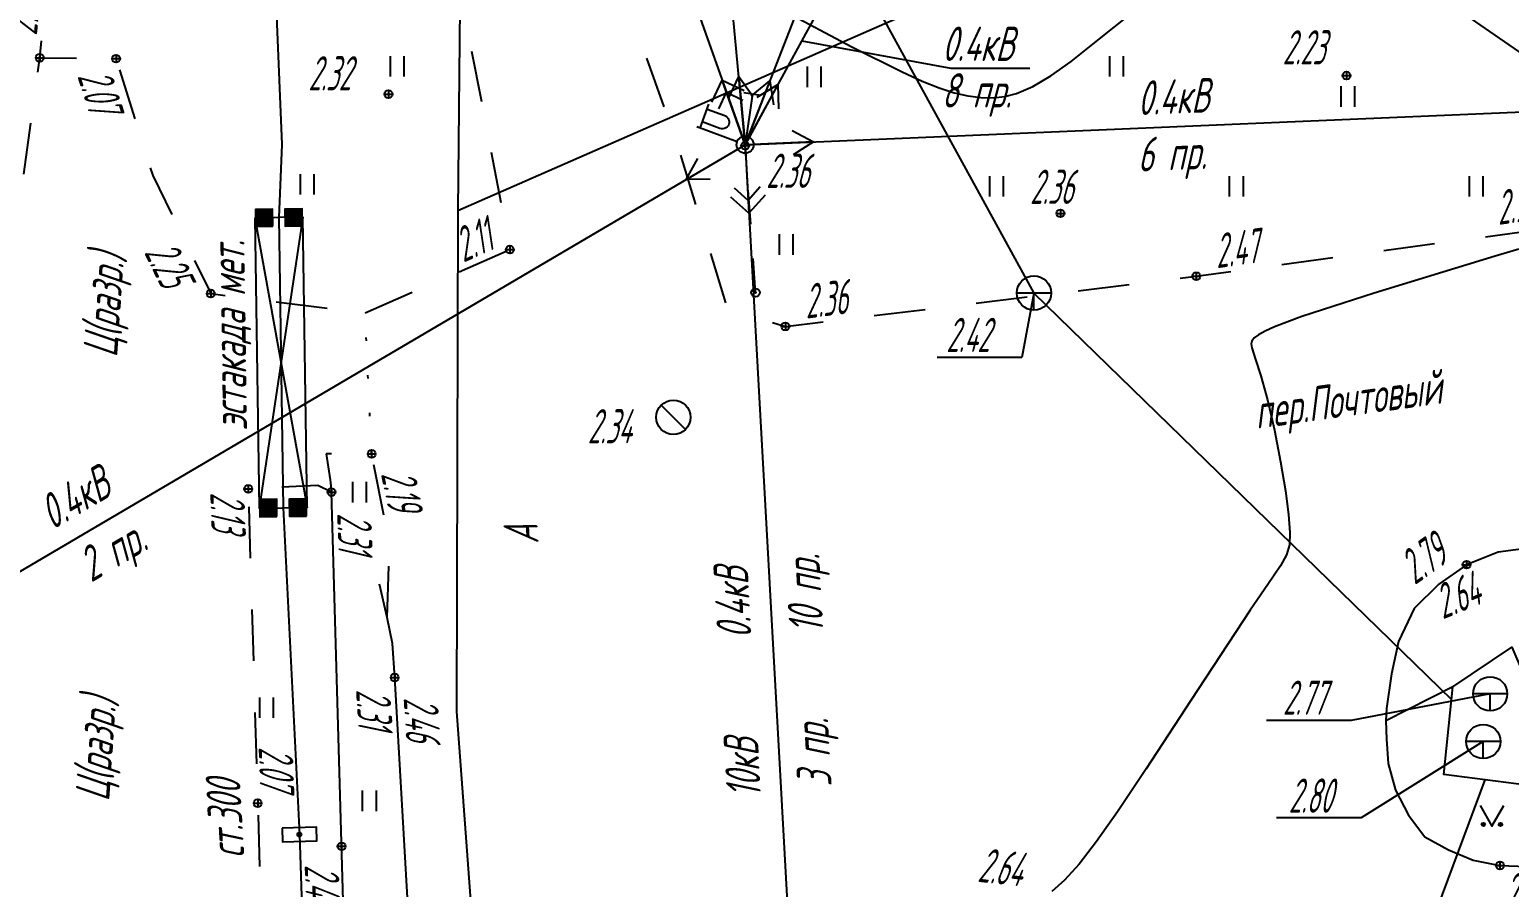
# Model space of a CAD drawing. Extents: x 1233805 to 1234355, y 654698 to 655114.
# Drawn here: x 1233949.3 to 1233992.51, y 654805.24 to 654830.27 of the extents above; entities that cross this region are included whole.
import ezdxf

# ---------------------------------------------------------------- set-up
doc = ezdxf.new("R2010")
doc.units = 0
for name, pattern in [('ИИDash_05_15', [2, 0.5, -1.5]), ('ИИDash_10_10', [2, 1, -1]), ('ИИDash_15_15', [3, 1.5, -1.5]), ('ИИDot', [1, 0, -1])]:
    doc.linetypes.add(name, pattern=pattern)
for name, color, linetype, lineweight in [('ИИ_ВОДОПРОВОДЫ', 80, 'Continuous', 25), ('ИИ_ГОРИЗОНТАЛИ_ОСН', 32, 'Continuous', 25), ('ИИ_ДОРОГИ_АД', 7, 'Continuous', 25), ('ИИ_ЛЭП_ВН', 250, 'Continuous', 25), ('ИИ_ЛЭП_НН', 250, 'Continuous', 25), ('ИИ_ОГРАДЫ', 7, 'Continuous', 25), ('ИИ_ОТМЕТКИ', 7, 'Continuous', 25), ('ИИ_ТЕПЛОТРАССА', 5, 'Continuous', 25), ('ИИ_ТРУБОПРОВОДЫ', 7, 'Continuous', 25), ('ИИ_УГОДЬЯ', 7, 'Continuous', 25)]:
    doc.layers.add(name, color=color, linetype=linetype, lineweight=lineweight)
doc.styles.add('VNIPISIMPLEXCUR', font='simplex.shx', dxfattribs={"width": 0.8, "oblique": 15})
doc.styles.add('ГОСТ 2.304 КУРСИВ', font='cs_gost2304.shx', dxfattribs={"oblique": 15})
doc.linetypes.add('ИИ054741_6', pattern='A,2,-0.5,[35,3dservice.shx,S=1,R=0,X=0,Y=0],-0.5,2', length=5)
doc.linetypes.add('ИИ251215', pattern='A,8,-0.6,["2Т",VNIPISIMPLEXCUR,S=2,R=0,X=0,Y=-1],-4.4,24', length=37)
doc.linetypes.add('ИИ251222', pattern='A,2,-2,3,-0.6,["В",VNIPISIMPLEXCUR,S=2,R=0,X=0,Y=-1],-2.8,3,-2,8,-2,8,-2,6', length=41.4)
doc.linetypes.add('ИИ251225', pattern='A,2,-2,3,-0.6,["2Т",VNIPISIMPLEXCUR,S=2,R=0,X=0,Y=-1],-4.4,3,-2,8,-2,8,-2,6', length=43)

# ---------------------------------------------------------------- blocks, each defined once
blk = doc.blocks.new('ИИ05401')
at = {"color": 0, "linetype": 'Continuous', "lineweight": 25}
for points in [[(-0.4, 1.2), (-0.4, 0)], [(0.4, 1.2), (0.4, 0)]]:
    blk.add_lwpolyline(points, dxfattribs=at)
blk = doc.blocks.new('ИИ05416')
at = {"linetype": 'Continuous', "lineweight": 25}
h = blk.add_hatch(color=0, dxfattribs=at)
edge = h.paths.add_edge_path()
edge.add_arc((-0.5, 0.1), 0.1, 0, 360)
h = blk.add_hatch(color=0, dxfattribs=at)
edge = h.paths.add_edge_path()
edge.add_arc((0.5, 0.1), 0.1, 0, 360)
at = {"color": 0, "linetype": 'Continuous', "lineweight": 25}
blk.add_lwpolyline([(-0.693, 1.2), (0, 0), (0.693, 1.2)], dxfattribs=at)
for centre in [(-0.5, 0.1), (0.5, 0.1)]:
    blk.add_circle(centre, 0.1, dxfattribs=at)
blk = doc.blocks.new('ИИ0511015')
at = {"linetype": 'Continuous', "lineweight": 25}
blk.add_hatch(color=0, dxfattribs=at).paths.add_polyline_path([(-0.05, 0, 1), (0.05, 0, 1)])
at = {"color": 0, "linetype": 'Continuous', "lineweight": 25, "flags": 128}
for points in [[(0, 0.5), (0, 3)], [(0, 2.806), (1.5, 2.806)], [(1.184, 2.806), (1.184, 1.706), (1.174, 1.617), (1.144, 1.532), (1.096, 1.456), (1.033, 1.393), (0.957, 1.345), (0.873, 1.316), (0.784, 1.306), (0.695, 1.316), (0.61, 1.345), (0.534, 1.393), (0.471, 1.456), (0.423, 1.532), (0.394, 1.617), (0.384, 1.706), (0.384, 2.806)]]:
    blk.add_lwpolyline(points, dxfattribs=at)
at = {"color": 0, "linetype": 'Continuous', "lineweight": 25}
for radius in [0.5, 0.05]:
    blk.add_circle((0, 0), radius, dxfattribs=at)
blk = doc.blocks.new('ИИ051081')
at = {"linetype": 'Continuous', "lineweight": 25}
blk.add_hatch(color=0, dxfattribs=at).paths.add_polyline_path([(-0.05, 0, 1), (0.05, 0, 1)])
at = {"color": 0, "linetype": 'Continuous', "lineweight": 25}
for radius in [0.5, 0.05]:
    blk.add_circle((0, 0), radius, dxfattribs=at)
blk = doc.blocks.new('ИИ051141')
at = {"color": 0, "linetype": 'Continuous', "lineweight": 25, "flags": 128}
for points in [[(3, 1), (4, 0), (3, -1)], [(0, 0), (4, 0)], [(2.5, 0.75), (3.25, 0), (2.5, -0.75)]]:
    blk.add_lwpolyline(points, dxfattribs=at)
blk = doc.blocks.new('ИИ051144')
at = {"color": 0, "linetype": 'Continuous', "lineweight": 25, "flags": 128}
for points in [[(4, 0), (0, 0)], [(2.775, 0.707), (4, 0), (2.775, -0.707)]]:
    blk.add_lwpolyline(points, dxfattribs=at)
blk = doc.blocks.new('ИИ05116')
at = {"color": 0, "linetype": 'Continuous', "lineweight": 25, "flags": 128}
for points in [[(3, 0), (0, 0)], [(3, 0.5), (3, -0.5)]]:
    blk.add_lwpolyline(points, dxfattribs=at)
blk = doc.blocks.new('ИИ0510712')
at = {"linetype": 'Continuous'}
blk.add_hatch(color=0, dxfattribs=at).paths.add_polyline_path([(0.5, -0.5), (0.5, 0.5), (-0.5, 0.5), (-0.5, -0.5)])
at = {"color": 0, "linetype": 'Continuous'}
blk.add_lwpolyline([(0.5, -0.5), (0.5, 0.5), (-0.5, 0.5), (-0.5, -0.5)], close=True, dxfattribs=at)
blk = doc.blocks.new('ИИ051083')
h = blk.add_hatch(color=0)
edge = h.paths.add_edge_path()
edge.add_arc((0, 0), 0.12, 0, 360)
at = {"color": 0}
blk.add_lwpolyline([(-0.4, -1), (0.4, -1), (0.4, 1), (-0.4, 1)], close=True, dxfattribs=at)
blk.add_circle((0, 0), 0.12, dxfattribs=at)
blk = doc.blocks.new('ИИ051178')
at = {"color": 0, "linetype": 'Continuous', "lineweight": 25, "flags": 128}
for points in [[(1, 0), (-1, 0)], [(0, -1), (0, 0)]]:
    blk.add_lwpolyline(points, dxfattribs=at)
at = {"color": 0, "linetype": 'Continuous', "lineweight": 25}
blk.add_circle((0, 0), 1, dxfattribs=at)
at = {"color": 0, "linetype": 'Continuous', "style": 'VNIPISIMPLEXCUR', "oblique": 15, "width": 0.8}
for tag, p in [('NUMBER', (1.7, -1)), ('HATCH', (1.7, -4.4)), ('HEIGHT', (1.7, -7.8)), ('TOP1', (1.7, -11.2)), ('TOP2', (1.7, -14.6)), ('TOP3', (1.7, -18)), ('TOP4', (1.7, -21.4)), ('TOP5', (1.7, -24.8)), ('BOTTOM', (1.7, -28.2))]:
    blk.add_attdef(tag, p, '', height=2, dxfattribs=at)
blk = doc.blocks.new('ИИ051171')
at = {"color": 0, "linetype": 'Continuous', "lineweight": 25, "flags": 128}
blk.add_lwpolyline([(0.707, -0.707), (-0.707, 0.707)], dxfattribs=at)
at = {"color": 0, "linetype": 'Continuous', "lineweight": 25}
blk.add_circle((0, 0), 1, dxfattribs=at)
at = {"color": 0, "linetype": 'Continuous', "style": 'VNIPISIMPLEXCUR', "oblique": 15, "width": 0.8}
for tag, p in [('NUMBER', (1.7, -1)), ('HATCH', (1.7, -4.4)), ('HEIGHT', (1.7, -7.8)), ('TOP1', (1.7, -11.2)), ('TOP2', (1.7, -14.6)), ('TOP3', (1.7, -18)), ('TOP4', (1.7, -21.4)), ('TOP5', (1.7, -24.8)), ('BOTTOM', (1.7, -28.2))]:
    blk.add_attdef(tag, p, '', height=2, dxfattribs=at)
blk = doc.blocks.new('PICKET')
at = {"color": 0, "linetype": 'Continuous', "lineweight": 25}
for p, q in [((-0.23, 0), (0.23, 0)), ((0, 0.23), (0, -0.23))]:
    blk.add_line(p, q, dxfattribs=at)
blk.add_circle((0, 0), 0.23, dxfattribs=at)
at = {"color": 0, "linetype": 'Continuous', "style": 'VNIPISIMPLEXCUR', "oblique": 15, "width": 0.8}
blk.add_attdef('OTMETKA', (1.25, 0.3), '', height=2, dxfattribs=at)
at = {"color": 8, "linetype": 'Continuous', "style": 'VNIPISIMPLEXCUR', "oblique": 15, "width": 0.8, "flags": 1}
blk.add_attdef('NOMER', (1.25, -2.7), '', height=2, dxfattribs=at)
blk = doc.blocks.new('*U169')
at = {"color": 0, "linetype": 'ByBlock', "lineweight": -2}
for points in [[(0, 0), (-0.709, -3.756)], [(-0.709, -3.756), (-5.653, -3.756)]]:
    blk.add_lwpolyline(points, dxfattribs=at)
blk = doc.blocks.new('*U171')
at = {"color": 0, "linetype": 'ByBlock', "lineweight": -2}
for points in [[(0, 0), (-7.135, -4.445)], [(-7.135, -4.445), (-12.08, -4.445)]]:
    blk.add_lwpolyline(points, dxfattribs=at)
blk = doc.blocks.new('*U170')
at = {"color": 0, "linetype": 'ByBlock', "lineweight": -2}
for points in [[(0, 0), (-8.123, -1.55)], [(-8.123, -1.55), (-13.067, -1.55)]]:
    blk.add_lwpolyline(points, dxfattribs=at)

msp = doc.modelspace()

# ---------------------------------------------------------------- linework, layer by layer
at = {"layer": 'ИИ_ВОДОПРОВОДЫ', "linetype": 'ИИ251222', "flags": 128}
for points in [[(1233967.944, 655082.797), (1233967.18, 655071.793), (1233964.522, 655012.19), (1233960.74, 654978.868), (1233962.888, 654934.908), (1233961.805, 654824.993), (1233961.762, 654810.371), (1233969.882, 654700.999)], [(1233961.805, 654824.993), (1234007.509, 654845.007), (1234046.966, 654859.039)]]:
    msp.add_lwpolyline(points, dxfattribs=at)
at = {"layer": 'ИИ_ГОРИЗОНТАЛИ_ОСН', "elevation": 2.5, "flags": 128}
for points in [[(1233971.295, 654830.837), (1233973.304, 654829.765), (1233974.774, 654829.032), (1233975.363, 654828.767), (1233975.855, 654828.571), (1233976.293, 654828.428), (1233976.693, 654828.333), (1233977.071, 654828.284), (1233977.431, 654828.28), (1233977.778, 654828.321), (1233978.117, 654828.409), (1233978.593, 654828.611), (1233979.118, 654828.92), (1233979.707, 654829.342), (1233980.538, 654830.003), (1233981.39, 654830.682)], [(1233992.78, 654823.866), (1233992.089, 654823.658), (1233988.556, 654822.582), (1233986.445, 654821.895), (1233985.65, 654821.596), (1233985.378, 654821.473), (1233985.179, 654821.365), (1233985.053, 654821.271), (1233984.982, 654821.182), (1233984.963, 654821.095), (1233984.987, 654820.981), (1233985.094, 654820.645), (1233985.248, 654820.163), (1233985.445, 654819.466), (1233985.644, 654818.58), (1233985.824, 654817.657), (1233985.966, 654816.807), (1233986.059, 654816.115), (1233986.099, 654815.596), (1233986.083, 654815.232), (1233986, 654814.938), (1233985.827, 654814.62), (1233985.453, 654814.076), (1233984.934, 654813.329), (1233983.202, 654810.689), (1233981.903, 654808.694), (1233981.065, 654807.442), (1233980.45, 654806.575), (1233979.94, 654805.916), (1233979.521, 654805.449), (1233979.145, 654805.119)]]:
    msp.add_lwpolyline(points, dxfattribs=at)
at = {"layer": 'ИИ_ДОРОГИ_АД', "linetype": 'ИИDash_15_15', "flags": 128}
for points in [[(1233959.096, 654822.006), (1233963.325, 654823.85), (1233962.586, 654827.758), (1233961.317, 654834.175), (1233960.294, 654840.277), (1233960.188, 654844.502), (1233959.025, 654848.986), (1233958.125, 654849.706), (1233957.033, 654854.552), (1233955.702, 654856.815), (1233954.609, 654858.602), (1233955.487, 654860.865), (1233958.556, 654858.947), (1233959.078, 654857.019), (1233958.946, 654855.11), (1233961.032, 654849.725), (1233963.638, 654840.712), (1233966.002, 654833.093), (1233968.19, 654826.985), (1233969.634, 654822.267), (1233970.21, 654821.971), (1233971.37, 654821.609), (1233983.364, 654823.071), (1233994.445, 654824.587), (1234002.148, 654825.517), (1234008.939, 654826.196), (1234013.097, 654826.94), (1234014.156, 654829.95), (1234015.401, 654834.283), (1234013.519, 654842.544), (1234013.45, 654843.56), (1234013.335, 654845.47), (1234013.056, 654849.449), (1234009.873, 654849.718), (1234007.665, 654849.905), (1234007.278, 654851.206), (1234006.431, 654851.238), (1234005.84, 654851.846), (1234002.099, 654851.494), (1234000.973, 654850.015), (1234000.512, 654849.44)], [(1233939.015, 654700.479), (1233939.498, 654709.184), (1233940.941, 654731.387), (1233942.25, 654752.471), (1233943.772, 654772.254), (1233945.987, 654795.42), (1233946.656, 654801.852), (1233948.989, 654825.012), (1233949.599, 654829.448), (1233951.829, 654829.422), (1233952.897, 654826.011), (1233954.591, 654822.566), (1233959.096, 654822.006)], [(1233959.742, 654813.113), (1233959.813, 654815.267), (1233959.289, 654817.888), (1233957.965, 654817.891), (1233958.079, 654817.133), (1233958.116, 654816.773)], [(1233958.116, 654816.773), (1233957.719, 654816.97), (1233955.687, 654816.865), (1233956.188, 654800.16), (1233956.273, 654798.473)]]:
    msp.add_lwpolyline(points, dxfattribs=at)
at = {"layer": 'ИИ_ДОРОГИ_АД', "linetype": 'ИИDot', "flags": 128}
msp.add_lwpolyline([(1233959.289, 654817.888), (1233959.096, 654822.006)], dxfattribs=at)
at = {"layer": 'ИИ_ДОРОГИ_АД', "flags": 128}
for points in [[(1234005.069, 654816.719), (1233992.18, 654815.025), (1233991.255, 654814.655), (1233990.443, 654814.086), (1233989.723, 654813.372), (1233989.267, 654812.417), (1233989.065, 654811.472), (1233988.914, 654810.46), (1233988.898, 654810.096), (1233988.914, 654809.562), (1233988.97, 654808.852), (1233989.183, 654808.073), (1233989.558, 654807.347), (1233990.033, 654806.715), (1233990.729, 654806.333), (1233991.451, 654806.031), (1233992.228, 654805.88), (1233993.016, 654805.853)], [(1233966.352, 654700.939), (1233965.556, 654712.617), (1233964.558, 654730.898), (1233962.037, 654775.424), (1233960.382, 654804.088), (1233959.962, 654811.361), (1233959.902, 654812.354), (1233959.742, 654813.113), (1233959.514, 654814.09)], [(1233990.85, 654811.09), (1233988.898, 654810.096)]]:
    msp.add_lwpolyline(points, dxfattribs=at)
at = {"layer": 'ИИ_ЛЭП_ВН', "flags": 128}
msp.add_lwpolyline([(1233958.083, 654861.007), (1233970.192, 654826.909), (1233971.971, 654794.822), (1233974.531, 654745.11), (1233976.816, 654705.267), (1233977.1, 654701.12)], dxfattribs=at)
at = {"layer": 'ИИ_ЛЭП_ВН', "linetype": 'ИИDash_10_10', "flags": 128}
msp.add_lwpolyline([(1233970.495, 654822.594), (1233970.192, 654826.909)], dxfattribs=at)
at = {"layer": 'ИИ_ЛЭП_НН', "flags": 128}
for points in [[(1233970.192, 654826.909), (1233965.996, 654871.74)], [(1233970.192, 654826.909), (1233975.816, 654841.333)], [(1233995.192, 654827.967), (1233975.816, 654841.333)], [(1233970.192, 654826.909), (1233995.192, 654827.967), (1234027.123, 654834.629), (1234060.293, 654840.339), (1234091.863, 654838.846), (1234124.425, 654838.815)], [(1233970.192, 654826.909), (1233973.506, 654832.967)], [(1233971.849, 654829.938), (1233976.195, 654829.145), (1233978.506, 654829.145)], [(1233937.683, 654807.794), (1233970.192, 654826.909)]]:
    msp.add_lwpolyline(points, dxfattribs=at)
at = {"layer": 'ИИ_ОГРАДЫ', "linetype": 'ИИ054741_6'}
msp.add_lwpolyline([(1233958.642, 654798.375), (1233958.116, 654816.773)], dxfattribs=at)
at = {"layer": 'ИИ_ТЕПЛОТРАССА', "linetype": 'ИИ251215', "flags": 128}
msp.add_lwpolyline([(1233940.751, 654864.219), (1233940.677, 654863.41), (1233940.564, 654862.435), (1233940.519, 654861.999), (1233940.446, 654861.058), (1233940.156, 654856.859), (1233940.156, 654856.483), (1233940.213, 654856.103), (1233940.496, 654855.787), (1233942.863, 654855.706), (1233955.719, 654855.238), (1233955.938, 654855.165), (1233955.865, 654854.672), (1233955.454, 654852.157), (1233955.425, 654851.555), (1233955.613, 654848.1), (1233956.032, 654840.838), (1233956.363, 654834.204), (1233956.664, 654826.916), (1233956.58, 654824.782), (1233956.702, 654816.315), (1233957.181, 654806.782), (1233957.561, 654795.066), (1233957.937, 654786.381), (1233958.155, 654778.554), (1233958.473, 654770.31), (1233958.818, 654757.999), (1233959.081, 654749.022), (1233959.509, 654738.118), (1233960.019, 654725.14), (1233960.546, 654712.625), (1233960.794, 654706.645), (1233960.89, 654704.332), (1233961.095, 654700.851)], dxfattribs=at)
at = {"layer": 'ИИ_ТЕПЛОТРАССА', "linetype": 'ИИ251225', "flags": 128}
msp.add_lwpolyline([(1233965.667, 654846.192), (1233978.625, 654822.583), (1233990.812, 654810.725)], dxfattribs=at)
at = {"layer": 'ИИ_ТЕПЛОТРАССА', "color": 7}
msp.add_lwpolyline([(1233955.88, 654824.772), (1233956.002, 654816.305), (1233957.403, 654816.325), (1233957.281, 654824.792)], close=True, dxfattribs=at)
at = {"layer": 'ИИ_ТЕПЛОТРАССА', "color": 7, "flags": 128}
for points in [[(1233955.88, 654824.772), (1233957.403, 654816.325)], [(1233957.281, 654824.792), (1233956.002, 654816.305)]]:
    msp.add_lwpolyline(points, dxfattribs=at)
msp.add_lwpolyline([(1233990.85, 654811.09), (1233992.58, 654812.251), (1233993.101, 654811.019), (1233993.006, 654808.223), (1233990.589, 654808.531)], close=True, dxfattribs=at)
at = {"layer": 'ИИ_ТЕПЛОТРАССА', "linetype": 'ИИ251225', "elevation": 25.52, "flags": 128}
msp.add_lwpolyline([(1233983.772, 654729.333), (1233984.227, 654788.042), (1233991.798, 654808.377)], dxfattribs=at)
at = {"layer": 'ИИ_УГОДЬЯ', "linetype": 'ИИDash_05_15', "flags": 128}
msp.add_lwpolyline([(1233949.599, 654829.448), (1233950.476, 654837.905), (1233951.87, 654849.177), (1233953.36, 654857.671), (1233954.392, 654860.788), (1233955.552, 654865.094), (1233956.694, 654869.607), (1233958.666, 654875.374), (1233961.78, 654884.222), (1233964.138, 654890.145), (1233968.556, 654899.629), (1233972.035, 654906.497), (1233976.277, 654914.391), (1233981.463, 654922.849), (1233987.197, 654931.057), (1233990.583, 654933.67)], dxfattribs=at)

# ---------------------------------------------------------------- block references
at = {"layer": 'ИИ_ЛЭП_ВН'}
for name, xscale, yscale, zscale, rotation in [('ИИ051141', 0.5, 0.5, 0.5, 109.5516926871027), ('ИИ05116', 0.5, 0.5, 0.5, 81.78023934180037), ('ИИ0511015', 0.4999999999999997, 0.4999999999999997, 0.4999999999999997, 69.78978102200871), ('ИИ051141', 0.5, 0.5, 0.5, 273.1725752877581)]:
    msp.add_blockref(name, (1233970.192, 654826.909), dxfattribs=dict(at, xscale=xscale, yscale=yscale, zscale=zscale, rotation=rotation))
at = {"layer": 'ИИ_ЛЭП_ВН', "xscale": 0.25, "yscale": 0.25, "zscale": 0.25}
msp.add_blockref('ИИ051081', (1233970.495, 654822.594), dxfattribs=at)
at = {"layer": 'ИИ_ЛЭП_НН'}
for xscale, yscale, zscale, rotation in [(0.4999999999999997, 0.4999999999999997, 0.4999999999999997, 95.3469696332849), (0.4999999999999996, 0.4999999999999996, 0.4999999999999996, 68.70037612524257), (0.4999999999999997, 0.4999999999999997, 0.4999999999999997, 61.31523994907093), (0.4999999999999997, 0.4999999999999997, 0.4999999999999997, 210.4549051690828), (0.4999999999999997, 0.4999999999999997, 0.4999999999999997, 2.422924934636196)]:
    msp.add_blockref('ИИ051144', (1233970.192, 654826.909), dxfattribs=dict(at, xscale=xscale, yscale=yscale, zscale=zscale, rotation=rotation))
at = {"layer": 'ИИ_ОТМЕТКИ'}
ref = msp.add_blockref('PICKET', (1233949.599, 654829.448, 2.094), dxfattribs=dict(at, xscale=0.5, yscale=0.5, zscale=0.5))
ref.add_attrib('OTMETKA', '2.09', (1233949.514, 654830.085, 2.094), dxfattribs={"layer": '0', "color": 0, "linetype": 'Continuous', "height": 1, "rotation": 84.0736, "style": 'ГОСТ 2.304 КУРСИВ', "oblique": 15, "width": 0.65})
ref = msp.add_blockref('PICKET', (1233987.75, 654828.928, 2.229), dxfattribs=dict(at, xscale=0.5, yscale=0.5, zscale=0.5))
ref.add_attrib('OTMETKA', '2.23', (1233985.883, 654829.252, 2.229), dxfattribs={"layer": '0', "color": 0, "linetype": 'Continuous', "height": 1, "style": 'ГОСТ 2.304 КУРСИВ', "oblique": 15, "width": 0.65})
ref = msp.add_blockref('PICKET', (1233951.829, 654829.422, 2.068), dxfattribs=dict(at, xscale=0.5, yscale=0.5, zscale=0.5))
ref.add_attrib('OTMETKA', '2.07', (1233950.693, 654828.915, 2.068), dxfattribs={"layer": '0', "color": 0, "linetype": 'Continuous', "height": 1, "rotation": 287.3917, "style": 'ГОСТ 2.304 КУРСИВ', "oblique": 15, "width": 0.65})
ref = msp.add_blockref('PICKET', (1233959.779, 654828.386, 2.317), dxfattribs=dict(at, xscale=0.5, yscale=0.5, zscale=0.5))
ref.add_attrib('OTMETKA', '2.32', (1233957.443, 654828.494, 2.317), dxfattribs={"layer": '0', "color": 0, "linetype": 'Continuous', "height": 1, "style": 'ГОСТ 2.304 КУРСИВ', "oblique": 15, "width": 0.65})
ref = msp.add_blockref('PICKET', (1233970.194, 654826.884, 2.357), dxfattribs=dict(at, xscale=0.5, yscale=0.5, zscale=0.5))
ref.add_attrib('OTMETKA', '2.36', (1233970.807, 654825.65, 2.357), dxfattribs={"layer": '0', "color": 0, "linetype": 'Continuous', "height": 1, "style": 'ГОСТ 2.304 КУРСИВ', "oblique": 15, "width": 0.65})
ref = msp.add_blockref('PICKET', (1233979.398, 654824.907, 2.364), dxfattribs=dict(at, xscale=0.5, yscale=0.5, zscale=0.5))
ref.add_attrib('OTMETKA', '2.36', (1233978.511, 654825.183, 2.364), dxfattribs={"layer": '0', "color": 0, "linetype": 'Continuous', "height": 1, "style": 'ГОСТ 2.304 КУРСИВ', "oblique": 15, "width": 0.65})
ref = msp.add_blockref('PICKET', (1233994.445, 654824.587, 2.497), dxfattribs=dict(at, xscale=0.5, yscale=0.5, zscale=0.5))
ref.add_attrib('OTMETKA', '2.50', (1233992.184, 654824.569, 2.497), dxfattribs={"layer": '0', "color": 0, "linetype": 'Continuous', "height": 1, "rotation": 7.7901, "style": 'ГОСТ 2.304 КУРСИВ', "oblique": 15, "width": 0.65})
ref = msp.add_blockref('PICKET', (1233963.325, 654823.85, 2.111), dxfattribs=dict(at, xscale=0.5, yscale=0.5, zscale=0.5))
ref.add_attrib('OTMETKA', '2.11', (1233961.965, 654823.464, 2.111), dxfattribs={"layer": '0', "color": 0, "linetype": 'Continuous', "height": 1, "rotation": 23.5549, "style": 'ГОСТ 2.304 КУРСИВ', "oblique": 15, "width": 0.65})
ref = msp.add_blockref('PICKET', (1233983.364, 654823.071, 2.469), dxfattribs=dict(at, xscale=0.5, yscale=0.5, zscale=0.5))
ref.add_attrib('OTMETKA', '2.47', (1233983.963, 654823.304, 2.469), dxfattribs={"layer": '0', "color": 0, "linetype": 'Continuous', "height": 1, "rotation": 7.7901, "style": 'ГОСТ 2.304 КУРСИВ', "oblique": 15, "width": 0.65})
ref = msp.add_blockref('PICKET', (1233954.591, 654822.566, 2.247), dxfattribs=dict(at, xscale=0.5, yscale=0.5, zscale=0.5))
ref.add_attrib('OTMETKA', '2.25', (1233952.637, 654823.769, 2.247), dxfattribs={"layer": '0', "color": 0, "linetype": 'Continuous', "height": 1, "rotation": 296.1796, "style": 'ГОСТ 2.304 КУРСИВ', "oblique": 15, "width": 0.65})
ref = msp.add_blockref('PICKET', (1233971.37, 654821.609, 2.356), dxfattribs=dict(at, xscale=0.5, yscale=0.5, zscale=0.5))
ref.add_attrib('OTMETKA', '2.36', (1233971.972, 654821.834, 2.356), dxfattribs={"layer": '0', "color": 0, "linetype": 'Continuous', "height": 1, "rotation": 6.948, "style": 'ГОСТ 2.304 КУРСИВ', "oblique": 15, "width": 0.65})
ref = msp.add_blockref('PICKET', (1233959.289, 654817.888, 2.194), dxfattribs=dict(at, xscale=0.5, yscale=0.5, zscale=0.5))
ref.add_attrib('OTMETKA', '2.19', (1233959.559, 654817.305, 2.194), dxfattribs={"layer": '0', "color": 0, "linetype": 'Continuous', "height": 1, "rotation": 281.3116, "style": 'ГОСТ 2.304 КУРСИВ', "oblique": 15, "width": 0.65})
ref = msp.add_blockref('PICKET', (1233955.687, 654816.865, 2.128), dxfattribs=dict(at, xscale=0.5, yscale=0.5, zscale=0.5))
ref.add_attrib('OTMETKA', '2.13', (1233954.578, 654816.761, 2.128), dxfattribs={"layer": '0', "color": 0, "linetype": 'Continuous', "height": 1, "rotation": 271.719, "style": 'ГОСТ 2.304 КУРСИВ', "oblique": 15, "width": 0.65})
ref = msp.add_blockref('PICKET', (1233958.116, 654816.773, 2.312), dxfattribs=dict(at, xscale=0.5, yscale=0.5, zscale=0.5))
ref.add_attrib('OTMETKA', '2.31', (1233958.284, 654816.153, 2.312), dxfattribs={"layer": '0', "color": 0, "linetype": 'Continuous', "height": 1, "rotation": 271.6388, "style": 'ГОСТ 2.304 КУРСИВ', "oblique": 15, "width": 0.65})
ref = msp.add_blockref('PICKET', (1233991.255, 654814.655, 2.638), dxfattribs=dict(at, xscale=0.5, yscale=0.5, zscale=0.5))
ref.add_attrib('OTMETKA', '2.64', (1233990.559, 654813.055, 2.638), dxfattribs={"layer": '0', "color": 0, "linetype": 'Continuous', "height": 1, "rotation": 21.7978, "style": 'ГОСТ 2.304 КУРСИВ', "oblique": 15, "width": 0.65})
ref = msp.add_blockref('PICKET', (1233959.962, 654811.361, 2.307), dxfattribs=dict(at, xscale=0.5, yscale=0.5, zscale=0.5))
ref.add_attrib('OTMETKA', '2.31', (1233958.833, 654811.004, 2.307), dxfattribs={"layer": '0', "color": 0, "linetype": 'Continuous', "height": 1, "rotation": 273.3084, "style": 'ГОСТ 2.304 КУРСИВ', "oblique": 15, "width": 0.65})
ref = msp.add_blockref('PICKET', (1233955.962, 654807.694, 2.07), dxfattribs=dict(at, xscale=0.5, yscale=0.5, zscale=0.5))
ref.add_attrib('OTMETKA', '2.07', (1233955.991, 654809.332, 2.07), dxfattribs={"layer": '0', "color": 0, "linetype": 'Continuous', "height": 1, "rotation": 271.719, "style": 'ГОСТ 2.304 КУРСИВ', "oblique": 15, "width": 0.65})
ref = msp.add_blockref('PICKET', (1233958.412, 654806.437, 2.429), dxfattribs=dict(at, xscale=0.5, yscale=0.5, zscale=0.5))
ref.add_attrib('OTMETKA', '2.43', (1233957.334, 654805.893, 2.429), dxfattribs={"layer": '0', "color": 0, "linetype": 'Continuous', "height": 1, "rotation": 271.6388, "style": 'ГОСТ 2.304 КУРСИВ', "oblique": 15, "width": 0.65})
ref = msp.add_blockref('PICKET', (1233992.228, 654805.88, 2.804), dxfattribs=dict(at, xscale=0.5, yscale=0.5, zscale=0.5))
ref.add_attrib('OTMETKA', '2.80', (1233992.435, 654804.617, 2.804), dxfattribs={"layer": '0', "color": 0, "linetype": 'Continuous', "height": 1, "rotation": 5.7269, "style": 'ГОСТ 2.304 КУРСИВ', "oblique": 15, "width": 0.65})
at = {"layer": 'ИИ_ТЕПЛОТРАССА', "color": 7}
for name, p, xscale, yscale, zscale, rotation in [('ИИ0510712', (1233956.15, 654824.776), 0.4999999999999992, 0.4999999999999992, 0.4999999999999992, 0.9387892280867663), ('ИИ0510712', (1233957.011, 654824.788), 0.4999999999999992, 0.4999999999999992, 0.4999999999999992, 0.9387892280867663), ('ИИ0510712', (1233956.272, 654816.309), 0.4999999999999992, 0.4999999999999992, 0.4999999999999992, 0.9387892280867663), ('ИИ0510712', (1233957.133, 654816.321), 0.4999999999999992, 0.4999999999999992, 0.4999999999999992, 0.9387892280867663), ('ИИ051083', (1233957.181, 654806.782), 0.4999999999999997, 0.4999999999999997, 0.4999999999999997, 271.5504671430455)]:
    msp.add_blockref(name, p, dxfattribs=dict(at, xscale=xscale, yscale=yscale, zscale=zscale, rotation=rotation))
ref = msp.add_blockref('ИИ051178', (1233978.625, 654822.583, 2.42), dxfattribs=dict(at, xscale=0.5, yscale=0.5, zscale=0.5))
ref.add_attrib('HATCH', '2.42', (1233976.063, 654820.859, 2.42), dxfattribs={"layer": '0', "color": 0, "linetype": 'Continuous', "height": 1, "rotation": 360, "style": 'ГОСТ 2.304 КУРСИВ', "oblique": 15, "width": 0.65})
at = {"layer": 'ИИ_ТЕПЛОТРАССА', "color": 7, "xscale": 0.5, "yscale": 0.5, "zscale": 0.5}
for name, p in [('*U169', (1233978.625, 654822.583)), ('*U170', (1233991.943, 654810.886, 2.772)), ('*U171', (1233991.741, 654809.495, 2.799))]:
    msp.add_blockref(name, p, dxfattribs=at)
at = {"layer": 'ИИ_ТЕПЛОТРАССА', "color": 7}
ref = msp.add_blockref('ИИ051178', (1233991.943, 654810.886, 2.77), dxfattribs=dict(at, xscale=0.5, yscale=0.5, zscale=0.5))
ref.add_attrib('HATCH', '2.77', (1233985.892, 654810.275, 2.77), dxfattribs={"layer": '0', "color": 0, "linetype": 'Continuous', "height": 1, "rotation": 360, "style": 'ГОСТ 2.304 КУРСИВ', "oblique": 15, "width": 0.65})
ref = msp.add_blockref('ИИ051178', (1233991.741, 654809.495, 2.8), dxfattribs=dict(at, xscale=0.5, yscale=0.5, zscale=0.5))
ref.add_attrib('HATCH', '2.80', (1233986.06, 654807.416, 2.8), dxfattribs={"layer": '0', "color": 0, "linetype": 'Continuous', "height": 1, "rotation": 360, "style": 'ГОСТ 2.304 КУРСИВ', "oblique": 15, "width": 0.65})
at = {"layer": 'ИИ_ТРУБОПРОВОДЫ'}
ref = msp.add_blockref('ИИ051171', (1233968.1, 654818.958, 2.34), dxfattribs=dict(at, xscale=0.5, yscale=0.5, zscale=0.5))
ref.add_attrib('HATCH', '2.34', (1233965.597, 654818.195, 2.34), dxfattribs={"layer": '0', "color": 0, "linetype": 'Continuous', "height": 1, "rotation": 360, "style": 'ГОСТ 2.304 КУРСИВ', "oblique": 15, "width": 0.65})
at = {"layer": 'ИИ_УГОДЬЯ', "xscale": 0.5, "yscale": 0.5, "zscale": 0.5}
for name, p in [('ИИ05401', (1233960.028, 654828.897)), ('ИИ05401', (1233981.028, 654828.897)), ('ИИ05401', (1233972.206, 654828.591)), ('ИИ05401', (1233987.783, 654828.019)), ('ИИ05401', (1233957.401, 654825.454)), ('ИИ05401', (1233977.528, 654825.397)), ('ИИ05401', (1233984.528, 654825.397)), ('ИИ05401', (1233991.528, 654825.397)), ('ИИ05401', (1233971.384, 654823.696)), ('ИИ05401', (1233958.926, 654816.471)), ('ИИ05401', (1233956.214, 654810.183)), ('ИИ05401', (1233959.217, 654807.462)), ('ИИ05401', (1233959.217, 654807.462)), ('ИИ05416', (1233991.994, 654807.026))]:
    msp.add_blockref(name, p, dxfattribs=at)

# ---------------------------------------------------------------- texts
at = {"layer": 'ИИ_ДОРОГИ_АД', "style": 'ГОСТ 2.304 КУРСИВ', "oblique": 15, "width": 0.8}
for s, rotation, p in [('Ц(разр.)', 85.962, (1233951.856, 654820.69)), ('пер.Почтовый', 7.7964, (1233985.123, 654818.615)), ('А', 92.9478, (1233964.164, 654815.269)), ('Ц(разр.)', 85.962, (1233951.624, 654807.733))]:
    msp.add_text(s, height=1, rotation=rotation, dxfattribs=at).set_placement(p)
at = {"layer": 'ИИ_ЛЭП_ВН', "style": 'ГОСТ 2.304 КУРСИВ', "oblique": 15, "width": 0.8}
for s, p in [('3 пр.', (1233972.723, 654808.188)), ('10кВ', (1233970.66, 654807.871))]:
    msp.add_text(s, height=1, rotation=93.1725, dxfattribs=at).set_placement(p)
at = {"layer": 'ИИ_ЛЭП_НН', "style": 'ГОСТ 2.304 КУРСИВ', "oblique": 15, "width": 0.8}
for s, p in [('0.4кВ', (1233975.937, 654829.355)), ('8 пр.', (1233975.929, 654827.995))]:
    msp.add_text(s, height=1, dxfattribs=at).set_placement(p)
for s, rotation, p in [('0.4кВ', 2.4229, (1233981.661, 654827.77)), ('6 пр.', 2.4229, (1233981.661, 654826.121)), ('0.4кВ', 30.4549, (1233949.959, 654815.652)), ('2 пр.', 30.4549, (1233951.1, 654814.125)), ('0.4кВ', 93.1725, (1233970.382, 654812.513)), ('10 пр.', 93.1725, (1233972.485, 654812.672))]:
    msp.add_text(s, height=1, rotation=rotation, dxfattribs=at).set_placement(p)
at = {"layer": 'ИИ_ОТМЕТКИ', "style": 'ГОСТ 2.304 КУРСИВ', "oblique": 15, "width": 0.65}
for s, rotation, p in [('2.79', 35.0541, (1233989.74, 654814.05)), ('2.46', 273.3084, (1233960.223, 654810.769)), ('2.64', 353.5111, (1233976.961, 654805.406))]:
    msp.add_text(s, height=1, rotation=rotation, dxfattribs=at).set_placement(p)
at = {"layer": 'ИИ_ТЕПЛОТРАССА', "color": 7, "style": 'ГОСТ 2.304 КУРСИВ', "oblique": 15, "width": 0.8}
for s, rotation, p in [('эстакада мет.', 90.8256, (1233955.654, 654818.587)), ('ст.300', 93.3031, (1233955.579, 654806.109))]:
    msp.add_text(s, height=1, rotation=rotation, dxfattribs=at).set_placement(p)

doc.saveas('drawing.dxf')
